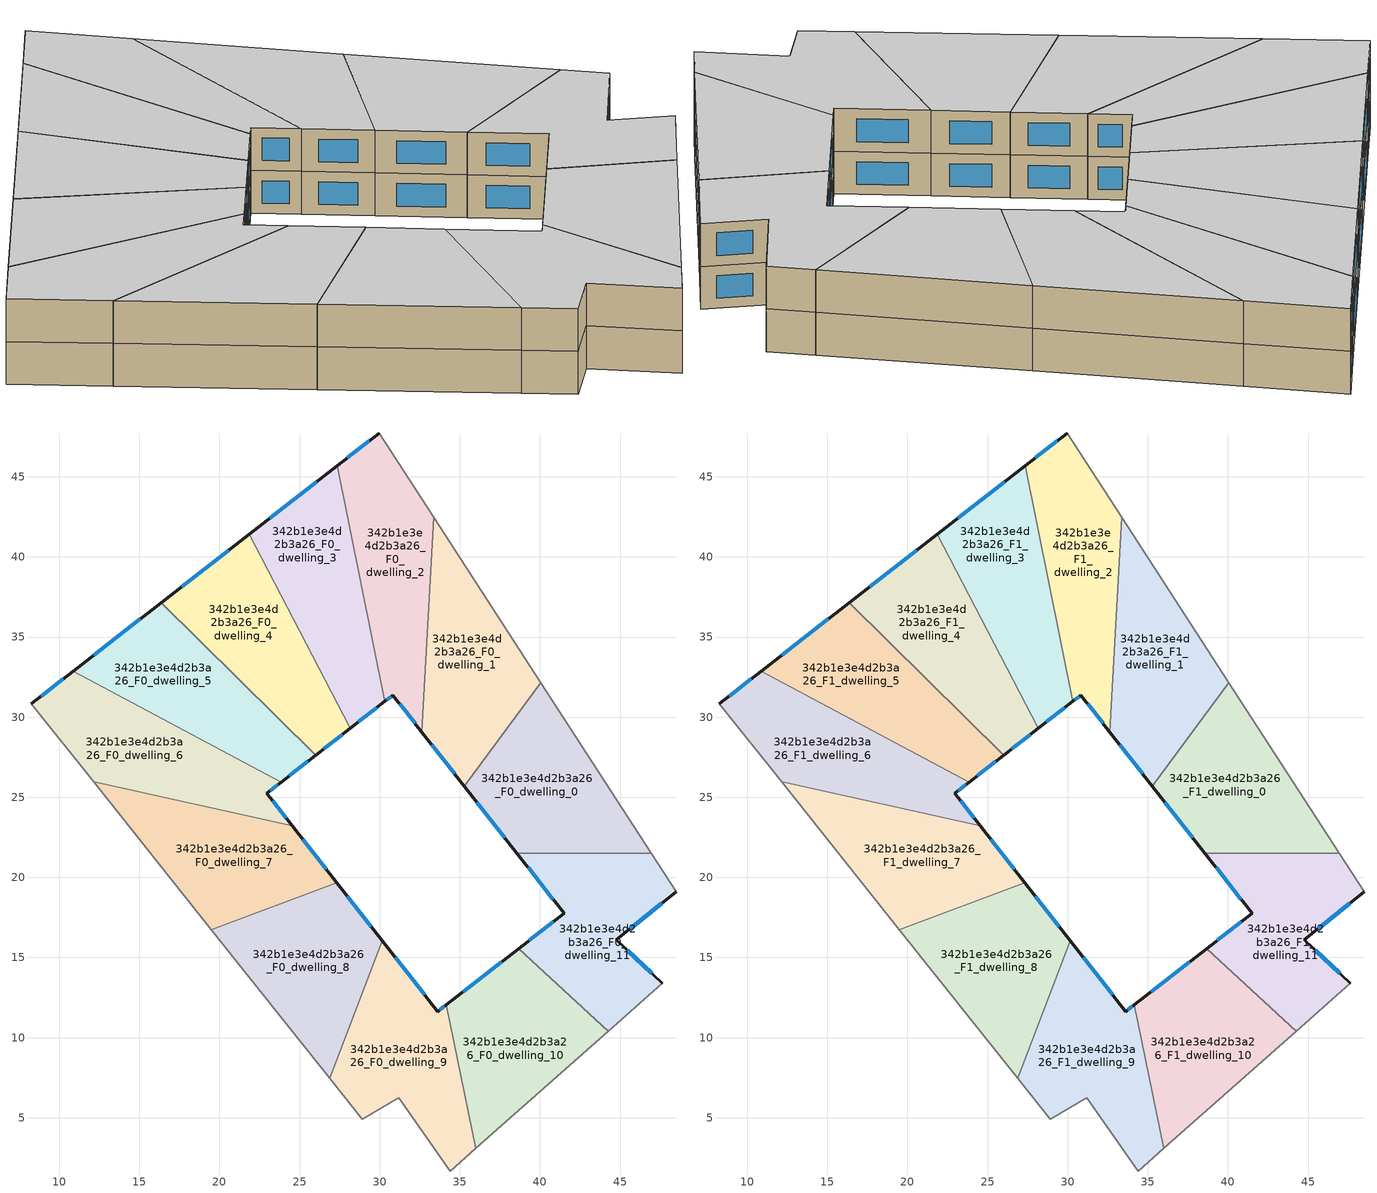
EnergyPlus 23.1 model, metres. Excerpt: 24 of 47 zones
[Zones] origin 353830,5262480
342b1e3e4d2b3a26_F0_dwelling_0
 floor ground (EU_floor_Construction): 40.04,32.16 46.94,21.5 38.57,21.5 35.29,25.68 z0
 wall outside (EU_wall_Construction): 35.29,25.68 38.57,21.5 z0:3
 wall adiabatic (EU_wall_Construction): 46.94,21.5 40.04,32.16 z0:3
 wall to 342b1e3e4d2b3a26_F0_dwelling_11 (EU_wall_Construction): 38.57,21.5 46.94,21.5 z0:3
 wall to 342b1e3e4d2b3a26_F0_dwelling_1 (EU_wall_Construction): 40.04,32.16 35.29,25.68 z0:3
 window (EU_Window_Construction): 36.06,24.7 37.8,22.48 z0.7:2.3
342b1e3e4d2b3a26_F0_dwelling_1
 floor ground (EU_floor_Construction): 33.37,42.47 40.04,32.16 35.29,25.68 32.64,29.07 z0
 wall outside (EU_wall_Construction): 32.64,29.07 35.29,25.68 z0:3
 wall to 342b1e3e4d2b3a26_F0_dwelling_2 (EU_wall_Construction): 33.37,42.47 32.64,29.07 z0:3
 wall adiabatic (EU_wall_Construction): 40.04,32.16 33.37,42.47 z0:3
 window (EU_Window_Construction): 33.26,28.27 34.67,26.48 z0.7:2.3
342b1e3e4d2b3a26_F0_dwelling_10
 floor ground (EU_floor_Construction): 44.26,10.4 36.01,3.08 34.17,12.04 38.68,15.55 z0
 wall outside (EU_wall_Construction): 38.68,15.55 34.17,12.04 z0:3
 wall to 342b1e3e4d2b3a26_F0_dwelling_11 (EU_wall_Construction): 44.26,10.4 38.68,15.55 z0:3
 wall adiabatic (EU_wall_Construction): 36.01,3.08 44.26,10.4 z0:3
 wall to 342b1e3e4d2b3a26_F0_dwelling_9 (EU_wall_Construction): 34.17,12.04 36.01,3.08 z0:3
 window (EU_Window_Construction): 37.62,14.73 35.23,12.87 z0.7:2.3
342b1e3e4d2b3a26_F0_dwelling_11
 floor ground (EU_floor_Construction): 46.94,21.5 48.5,19.09 44.76,16.09 47.65,13.4 44.26,10.4 38.68,15.55 41.51,17.76 38.57,21.5 z0
 wall outside (EU_wall_Construction): 38.57,21.5 41.51,17.76 38.68,15.55 / 47.65,13.4 44.76,16.09 48.5,19.09 z0:3
 wall adiabatic (EU_wall_Construction): 48.5,19.09 46.94,21.5 / 44.26,10.4 47.65,13.4 z0:3
 window (EU_Window_Construction): 40.84,17.24 39.34,16.07 / 39.26,20.62 40.82,18.64 / 45.64,16.8 47.62,18.39 / 46.97,14.03 45.44,15.46 z0.7:2.3
342b1e3e4d2b3a26_F0_dwelling_2
 floor ground (EU_floor_Construction): 29.97,47.73 33.37,42.47 32.64,29.07 30.83,31.38 30.32,30.98 27.35,45.7 z0
 wall outside (EU_wall_Construction): 30.32,30.98 30.83,31.38 32.64,29.07 / 29.97,47.73 27.35,45.7 z0:3
 wall to 342b1e3e4d2b3a26_F0_dwelling_3 (EU_wall_Construction): 27.35,45.7 30.32,30.98 z0:3
 wall adiabatic (EU_wall_Construction): 33.37,42.47 29.97,47.73 z0:3
 window (EU_Window_Construction): 31.26,30.83 32.22,29.61 / 30.44,31.07 30.71,31.28 / 29.35,47.26 27.97,46.18 z0.7:2.3
342b1e3e4d2b3a26_F0_dwelling_3
 floor ground (EU_floor_Construction): 27.35,45.7 30.32,30.98 28.17,29.3 21.86,41.42 z0
 wall outside (EU_wall_Construction): 28.17,29.3 30.32,30.98 / 27.35,45.7 21.86,41.42 z0:3
 wall to 342b1e3e4d2b3a26_F0_dwelling_4 (EU_wall_Construction): 21.86,41.42 28.17,29.3 z0:3
 window (EU_Window_Construction): 28.67,29.7 29.81,30.59 / 26.06,44.7 23.15,42.43 z0.7:2.3
342b1e3e4d2b3a26_F0_dwelling_4
 floor ground (EU_floor_Construction): 21.86,41.42 28.17,29.3 26.01,27.63 16.36,37.14 z0
 wall outside (EU_wall_Construction): 26.01,27.63 28.17,29.3 / 21.86,41.42 16.36,37.14 z0:3
 wall to 342b1e3e4d2b3a26_F0_dwelling_5 (EU_wall_Construction): 16.36,37.14 26.01,27.63 z0:3
 window (EU_Window_Construction): 26.52,28.02 27.66,28.91 / 20.57,40.42 17.65,38.15 z0.7:2.3
342b1e3e4d2b3a26_F0_dwelling_5
 floor ground (EU_floor_Construction): 26.01,27.63 23.86,25.95 10.87,32.86 16.36,37.14 z0
 wall outside (EU_wall_Construction): 23.86,25.95 26.01,27.63 / 16.36,37.14 10.87,32.86 z0:3
 wall to 342b1e3e4d2b3a26_F0_dwelling_6 (EU_wall_Construction): 10.87,32.86 23.86,25.95 z0:3
 window (EU_Window_Construction): 24.37,26.35 25.51,27.24 / 15.07,36.14 12.16,33.87 z0.7:2.3
342b1e3e4d2b3a26_F0_dwelling_6
 floor ground (EU_floor_Construction): 23.86,25.95 22.95,25.25 24.55,23.21 12.14,25.97 8.27,30.84 10.87,32.86 z0
 wall outside (EU_wall_Construction): 24.55,23.21 22.95,25.25 23.86,25.95 / 10.87,32.86 8.27,30.84 z0:3
 wall to 342b1e3e4d2b3a26_F0_dwelling_7 (EU_wall_Construction): 12.14,25.97 24.55,23.21 z0:3
 wall adiabatic (EU_wall_Construction): 8.27,30.84 12.14,25.97 z0:3
 window (EU_Window_Construction): 23.17,25.41 23.65,25.79 / 24.17,23.69 23.33,24.77 / 10.26,32.39 8.88,31.31 z0.7:2.3
342b1e3e4d2b3a26_F0_dwelling_7
 floor ground (EU_floor_Construction): 24.55,23.21 27.33,19.67 19.5,16.73 12.14,25.97 z0
 wall outside (EU_wall_Construction): 27.33,19.67 24.55,23.21 z0:3
 wall to 342b1e3e4d2b3a26_F0_dwelling_8 (EU_wall_Construction): 19.5,16.73 27.33,19.67 z0:3
 wall adiabatic (EU_wall_Construction): 12.14,25.97 19.5,16.73 z0:3
 window (EU_Window_Construction): 26.68,20.5 25.2,22.38 z0.7:2.3
342b1e3e4d2b3a26_F0_dwelling_8
 floor ground (EU_floor_Construction): 27.33,19.67 30.15,16.06 26.88,7.47 19.5,16.73 z0
 wall outside (EU_wall_Construction): 30.15,16.06 27.33,19.67 z0:3
 wall to 342b1e3e4d2b3a26_F0_dwelling_9 (EU_wall_Construction): 26.88,7.47 30.15,16.06 z0:3
 wall adiabatic (EU_wall_Construction): 19.5,16.73 26.88,7.47 z0:3
 window (EU_Window_Construction): 29.49,16.91 27.99,18.82 z0.7:2.3
342b1e3e4d2b3a26_F0_dwelling_9
 floor ground (EU_floor_Construction): 34.17,12.04 36.01,3.08 34.42,1.67 31.21,6.24 28.92,4.89 26.88,7.47 30.15,16.06 33.63,11.62 z0
 wall outside (EU_wall_Construction): 34.17,12.04 33.63,11.62 30.15,16.06 z0:3
 wall adiabatic (EU_wall_Construction): 26.88,7.47 28.92,4.89 31.21,6.24 34.42,1.67 36.01,3.08 z0:3
 window (EU_Window_Construction): 32.81,12.67 30.97,15.02 / 34.04,11.95 33.76,11.72 z0.7:2.3
342b1e3e4d2b3a26_F1_dwelling_0
 floor to 342b1e3e4d2b3a26_F0_dwelling_0 (EU_floor_Construction): 40.04,32.16 46.94,21.5 38.57,21.5 35.29,25.68 z3
 wall outside (EU_wall_Construction): 35.29,25.68 38.57,21.5 z3:6
 wall adiabatic (EU_wall_Construction): 46.94,21.5 40.04,32.16 z3:6
 wall to 342b1e3e4d2b3a26_F1_dwelling_11 (EU_wall_Construction): 38.57,21.5 46.94,21.5 z3:6
 wall to 342b1e3e4d2b3a26_F1_dwelling_1 (EU_wall_Construction): 40.04,32.16 35.29,25.68 z3:6
 window (EU_Window_Construction): 36.06,24.7 37.8,22.48 z3.7:5.3
 ceiling to 342b1e3e4d2b3a26_F2_dwelling_0 (EU_floor_Construction): 46.94,21.5 40.04,32.16 35.29,25.68 38.57,21.5 z6
342b1e3e4d2b3a26_F1_dwelling_1
 floor to 342b1e3e4d2b3a26_F0_dwelling_1 (EU_floor_Construction): 33.37,42.47 40.04,32.16 35.29,25.68 32.64,29.07 z3
 wall outside (EU_wall_Construction): 32.64,29.07 35.29,25.68 z3:6
 wall to 342b1e3e4d2b3a26_F1_dwelling_2 (EU_wall_Construction): 33.37,42.47 32.64,29.07 z3:6
 wall adiabatic (EU_wall_Construction): 40.04,32.16 33.37,42.47 z3:6
 window (EU_Window_Construction): 33.26,28.27 34.67,26.48 z3.7:5.3
 ceiling to 342b1e3e4d2b3a26_F2_dwelling_1 (EU_floor_Construction): 35.29,25.68 40.04,32.16 33.37,42.47 32.64,29.07 z6
342b1e3e4d2b3a26_F1_dwelling_10
 floor to 342b1e3e4d2b3a26_F0_dwelling_10 (EU_floor_Construction): 44.26,10.4 36.01,3.08 34.17,12.04 38.68,15.55 z3
 wall outside (EU_wall_Construction): 38.68,15.55 34.17,12.04 z3:6
 wall to 342b1e3e4d2b3a26_F1_dwelling_11 (EU_wall_Construction): 44.26,10.4 38.68,15.55 z3:6
 wall adiabatic (EU_wall_Construction): 36.01,3.08 44.26,10.4 z3:6
 wall to 342b1e3e4d2b3a26_F1_dwelling_9 (EU_wall_Construction): 34.17,12.04 36.01,3.08 z3:6
 window (EU_Window_Construction): 37.62,14.73 35.23,12.87 z3.7:5.3
 ceiling to 342b1e3e4d2b3a26_F2_dwelling_10 (EU_floor_Construction): 44.26,10.4 38.68,15.55 34.17,12.04 36.01,3.08 z6
342b1e3e4d2b3a26_F1_dwelling_11
 floor to 342b1e3e4d2b3a26_F0_dwelling_11 (EU_floor_Construction): 46.94,21.5 48.5,19.09 44.76,16.09 47.65,13.4 44.26,10.4 38.68,15.55 41.51,17.76 38.57,21.5 z3
 wall outside (EU_wall_Construction): 38.57,21.5 41.51,17.76 38.68,15.55 / 47.65,13.4 44.76,16.09 48.5,19.09 z3:6
 wall adiabatic (EU_wall_Construction): 48.5,19.09 46.94,21.5 / 44.26,10.4 47.65,13.4 z3:6
 window (EU_Window_Construction): 40.84,17.24 39.34,16.07 / 39.26,20.62 40.82,18.64 / 45.64,16.8 47.62,18.39 / 46.97,14.03 45.44,15.46 z3.7:5.3
 ceiling to 342b1e3e4d2b3a26_F2_dwelling_11 (EU_floor_Construction): 47.65,13.4 44.76,16.09 48.5,19.09 46.94,21.5 38.57,21.5 41.51,17.76 38.68,15.55 44.26,10.4 z6
342b1e3e4d2b3a26_F1_dwelling_2
 floor to 342b1e3e4d2b3a26_F0_dwelling_2 (EU_floor_Construction): 29.97,47.73 33.37,42.47 32.64,29.07 30.83,31.38 30.32,30.98 27.35,45.7 z3
 wall outside (EU_wall_Construction): 30.32,30.98 30.83,31.38 32.64,29.07 / 29.97,47.73 27.35,45.7 z3:6
 wall to 342b1e3e4d2b3a26_F1_dwelling_3 (EU_wall_Construction): 27.35,45.7 30.32,30.98 z3:6
 wall adiabatic (EU_wall_Construction): 33.37,42.47 29.97,47.73 z3:6
 window (EU_Window_Construction): 31.26,30.83 32.22,29.61 / 30.44,31.07 30.71,31.28 / 29.35,47.26 27.97,46.18 z3.7:5.3
 ceiling to 342b1e3e4d2b3a26_F2_dwelling_2 (EU_floor_Construction): 32.64,29.07 33.37,42.47 29.97,47.73 27.35,45.7 30.32,30.98 30.83,31.38 z6
342b1e3e4d2b3a26_F1_dwelling_3
 floor to 342b1e3e4d2b3a26_F0_dwelling_3 (EU_floor_Construction): 27.35,45.7 30.32,30.98 28.17,29.3 21.86,41.42 z3
 wall outside (EU_wall_Construction): 28.17,29.3 30.32,30.98 / 27.35,45.7 21.86,41.42 z3:6
 wall to 342b1e3e4d2b3a26_F1_dwelling_4 (EU_wall_Construction): 21.86,41.42 28.17,29.3 z3:6
 window (EU_Window_Construction): 28.67,29.7 29.81,30.59 / 26.06,44.7 23.15,42.43 z3.7:5.3
 ceiling to 342b1e3e4d2b3a26_F2_dwelling_3 (EU_floor_Construction): 30.32,30.98 27.35,45.7 21.86,41.42 28.17,29.3 z6
342b1e3e4d2b3a26_F1_dwelling_4
 floor to 342b1e3e4d2b3a26_F0_dwelling_4 (EU_floor_Construction): 21.86,41.42 28.17,29.3 26.01,27.63 16.36,37.14 z3
 wall outside (EU_wall_Construction): 26.01,27.63 28.17,29.3 / 21.86,41.42 16.36,37.14 z3:6
 wall to 342b1e3e4d2b3a26_F1_dwelling_5 (EU_wall_Construction): 16.36,37.14 26.01,27.63 z3:6
 window (EU_Window_Construction): 26.52,28.02 27.66,28.91 / 20.57,40.42 17.65,38.15 z3.7:5.3
 ceiling to 342b1e3e4d2b3a26_F2_dwelling_4 (EU_floor_Construction): 28.17,29.3 21.86,41.42 16.36,37.14 26.01,27.63 z6
342b1e3e4d2b3a26_F1_dwelling_5
 floor to 342b1e3e4d2b3a26_F0_dwelling_5 (EU_floor_Construction): 26.01,27.63 23.86,25.95 10.87,32.86 16.36,37.14 z3
 wall outside (EU_wall_Construction): 23.86,25.95 26.01,27.63 / 16.36,37.14 10.87,32.86 z3:6
 wall to 342b1e3e4d2b3a26_F1_dwelling_6 (EU_wall_Construction): 10.87,32.86 23.86,25.95 z3:6
 window (EU_Window_Construction): 24.37,26.35 25.51,27.24 / 15.07,36.14 12.16,33.87 z3.7:5.3
 ceiling to 342b1e3e4d2b3a26_F2_dwelling_5 (EU_floor_Construction): 26.01,27.63 16.36,37.14 10.87,32.86 23.86,25.95 z6
342b1e3e4d2b3a26_F1_dwelling_6
 floor to 342b1e3e4d2b3a26_F0_dwelling_6 (EU_floor_Construction): 23.86,25.95 22.95,25.25 24.55,23.21 12.14,25.97 8.27,30.84 10.87,32.86 z3
 wall outside (EU_wall_Construction): 24.55,23.21 22.95,25.25 23.86,25.95 / 10.87,32.86 8.27,30.84 z3:6
 wall to 342b1e3e4d2b3a26_F1_dwelling_7 (EU_wall_Construction): 12.14,25.97 24.55,23.21 z3:6
 wall adiabatic (EU_wall_Construction): 8.27,30.84 12.14,25.97 z3:6
 window (EU_Window_Construction): 23.17,25.41 23.65,25.79 / 24.17,23.69 23.33,24.77 / 10.26,32.39 8.88,31.31 z3.7:5.3
 ceiling to 342b1e3e4d2b3a26_F2_dwelling_6 (EU_floor_Construction): 24.55,23.21 22.95,25.25 23.86,25.95 10.87,32.86 8.27,30.84 12.14,25.97 z6
342b1e3e4d2b3a26_F1_dwelling_7
 floor to 342b1e3e4d2b3a26_F0_dwelling_7 (EU_floor_Construction): 24.55,23.21 27.33,19.67 19.5,16.73 12.14,25.97 z3
 wall outside (EU_wall_Construction): 27.33,19.67 24.55,23.21 z3:6
 wall to 342b1e3e4d2b3a26_F1_dwelling_8 (EU_wall_Construction): 19.5,16.73 27.33,19.67 z3:6
 wall adiabatic (EU_wall_Construction): 12.14,25.97 19.5,16.73 z3:6
 window (EU_Window_Construction): 26.68,20.5 25.2,22.38 z3.7:5.3
 ceiling to 342b1e3e4d2b3a26_F2_dwelling_7 (EU_floor_Construction): 27.33,19.67 24.55,23.21 12.14,25.97 19.5,16.73 z6
342b1e3e4d2b3a26_F1_dwelling_8
 floor to 342b1e3e4d2b3a26_F0_dwelling_8 (EU_floor_Construction): 27.33,19.67 30.15,16.06 26.88,7.47 19.5,16.73 z3
 wall outside (EU_wall_Construction): 30.15,16.06 27.33,19.67 z3:6
 wall to 342b1e3e4d2b3a26_F1_dwelling_9 (EU_wall_Construction): 26.88,7.47 30.15,16.06 z3:6
 wall adiabatic (EU_wall_Construction): 19.5,16.73 26.88,7.47 z3:6
 window (EU_Window_Construction): 29.49,16.91 27.99,18.82 z3.7:5.3
 ceiling to 342b1e3e4d2b3a26_F2_dwelling_8 (EU_floor_Construction): 26.88,7.47 30.15,16.06 27.33,19.67 19.5,16.73 z6
342b1e3e4d2b3a26_F1_dwelling_9
 floor to 342b1e3e4d2b3a26_F0_dwelling_9 (EU_floor_Construction): 34.17,12.04 36.01,3.08 34.42,1.67 31.21,6.24 28.92,4.89 26.88,7.47 30.15,16.06 33.63,11.62 z3
 wall outside (EU_wall_Construction): 34.17,12.04 33.63,11.62 30.15,16.06 z3:6
 wall adiabatic (EU_wall_Construction): 26.88,7.47 28.92,4.89 31.21,6.24 34.42,1.67 36.01,3.08 z3:6
 window (EU_Window_Construction): 32.81,12.67 30.97,15.02 / 34.04,11.95 33.76,11.72 z3.7:5.3
 ceiling to 342b1e3e4d2b3a26_F2_dwelling_9 (EU_floor_Construction): 36.01,3.08 34.17,12.04 33.63,11.62 30.15,16.06 26.88,7.47 28.92,4.89 31.21,6.24 34.42,1.67 z6
[Building]
EU S2 Campaign: North Axis=0; Terrain=City; Solar Distribution=FullExterior
[Site:Location]
Budapest.Ferenc.Liszt.Intl.AP: Latitude=47.437; Longitude=19.256; Time Zone=1; Elevation=185
[SizingPeriod:WeatherFileDays]
AnnualSizingPeriod: Begin Month=1; Begin Day of Month=1; End Month=12; End Day of Month=31; Day of Week for Start Day=Monday; Use Weather File Daylight Saving Period=No; Use Weather File Rain and Snow Indicators=No
[MATERIAL]
EU_InternalMass_Material: Roughness=MediumRough; Thickness=0.1; Conductivity=1; Density=1800; Specific Heat=900; Thermal Absorptance=0.9; Solar Absorptance=0.7; Visible Absorptance=0.7
[MATERIAL:NOMASS] Roughness=MediumRough; Thermal Absorptance=0.9; Solar Absorptance=0.7; Visible Absorptance=0.7
Name | Thermal Resistance
EU_wall_NoMass | 0.832559
EU_floor_NoMass | 0.872794
[WINDOWMATERIAL:SIMPLEGLAZINGSYSTEM]
EU_Window_SimpleGlazing: UFactor=2.79869; Solar Heat Gain Coefficient=0.75; Visible Transmittance=0.75
[CONSTRUCTION]
EU_wall_Construction: EU_wall_NoMass
EU_floor_Construction: EU_floor_NoMass
EU_Window_Construction: EU_Window_SimpleGlazing
EU_InternalMass_Construction: EU_InternalMass_Material
[ZONE] Type=1; Multiplier=1; Ceiling Height=autocalculate; Floor Area=autocalculate; Part of Total Floor Area=Yes
Name | Volume
342b1e3e4d2b3a26_F0_dwelling_0; 342b1e3e4d2b3a26_F1_dwelling_0 | 195.367
342b1e3e4d2b3a26_F0_dwelling_1; 342b1e3e4d2b3a26_F1_dwelling_1; 342b1e3e4d2b3a26_F0_dwelling_11; 342b1e3e4d2b3a26_F1_dwelling_11; 342b1e3e4d2b3a26_F0_dwelling_4; 342b1e3e4d2b3a26_F1_dwelling_4 | 195.371
342b1e3e4d2b3a26_F0_dwelling_10; 342b1e3e4d2b3a26_F1_dwelling_10 | 195.378
342b1e3e4d2b3a26_F0_dwelling_2; 342b1e3e4d2b3a26_F1_dwelling_2; 342b1e3e4d2b3a26_F0_dwelling_8; 342b1e3e4d2b3a26_F1_dwelling_8 | 195.361
342b1e3e4d2b3a26_F0_dwelling_3; 342b1e3e4d2b3a26_F1_dwelling_3 | 195.366
342b1e3e4d2b3a26_F0_dwelling_5; 342b1e3e4d2b3a26_F1_dwelling_5 | 195.37
342b1e3e4d2b3a26_F0_dwelling_6; 342b1e3e4d2b3a26_F1_dwelling_6 | 195.386
342b1e3e4d2b3a26_F0_dwelling_7; 342b1e3e4d2b3a26_F1_dwelling_7 | 195.387
342b1e3e4d2b3a26_F0_dwelling_9; 342b1e3e4d2b3a26_F1_dwelling_9 | 195.373
[INTERNALMASS] Construction=EU_InternalMass_Construction
Name | Zone or ZoneList | Surface Area
342b1e3e4d2b3a26_F0_dwelling_0_EU_InternalMass | 342b1e3e4d2b3a26_F0_dwelling_0 | 65.1223
342b1e3e4d2b3a26_F0_dwelling_1_EU_InternalMass | 342b1e3e4d2b3a26_F0_dwelling_1 | 65.1238
342b1e3e4d2b3a26_F0_dwelling_2_EU_InternalMass | 342b1e3e4d2b3a26_F0_dwelling_2 | 65.1207
342b1e3e4d2b3a26_F0_dwelling_3_EU_InternalMass | 342b1e3e4d2b3a26_F0_dwelling_3 | 65.122
342b1e3e4d2b3a26_F0_dwelling_4_EU_InternalMass | 342b1e3e4d2b3a26_F0_dwelling_4 | 65.1238
342b1e3e4d2b3a26_F0_dwelling_5_EU_InternalMass | 342b1e3e4d2b3a26_F0_dwelling_5 | 65.1234
342b1e3e4d2b3a26_F0_dwelling_6_EU_InternalMass | 342b1e3e4d2b3a26_F0_dwelling_6 | 65.1287
342b1e3e4d2b3a26_F0_dwelling_7_EU_InternalMass | 342b1e3e4d2b3a26_F0_dwelling_7 | 65.1291
342b1e3e4d2b3a26_F0_dwelling_8_EU_InternalMass | 342b1e3e4d2b3a26_F0_dwelling_8 | 65.1203
342b1e3e4d2b3a26_F0_dwelling_9_EU_InternalMass | 342b1e3e4d2b3a26_F0_dwelling_9 | 65.1241
342b1e3e4d2b3a26_F0_dwelling_10_EU_InternalMass | 342b1e3e4d2b3a26_F0_dwelling_10 | 65.1258
342b1e3e4d2b3a26_F0_dwelling_11_EU_InternalMass | 342b1e3e4d2b3a26_F0_dwelling_11 | 65.1238
342b1e3e4d2b3a26_F1_dwelling_0_EU_InternalMass | 342b1e3e4d2b3a26_F1_dwelling_0 | 65.1223
342b1e3e4d2b3a26_F1_dwelling_1_EU_InternalMass | 342b1e3e4d2b3a26_F1_dwelling_1 | 65.1238
342b1e3e4d2b3a26_F1_dwelling_2_EU_InternalMass | 342b1e3e4d2b3a26_F1_dwelling_2 | 65.1207
342b1e3e4d2b3a26_F1_dwelling_3_EU_InternalMass | 342b1e3e4d2b3a26_F1_dwelling_3 | 65.122
342b1e3e4d2b3a26_F1_dwelling_4_EU_InternalMass | 342b1e3e4d2b3a26_F1_dwelling_4 | 65.1238
342b1e3e4d2b3a26_F1_dwelling_5_EU_InternalMass | 342b1e3e4d2b3a26_F1_dwelling_5 | 65.1234
342b1e3e4d2b3a26_F1_dwelling_6_EU_InternalMass | 342b1e3e4d2b3a26_F1_dwelling_6 | 65.1287
342b1e3e4d2b3a26_F1_dwelling_7_EU_InternalMass | 342b1e3e4d2b3a26_F1_dwelling_7 | 65.1291
342b1e3e4d2b3a26_F1_dwelling_8_EU_InternalMass | 342b1e3e4d2b3a26_F1_dwelling_8 | 65.1203
342b1e3e4d2b3a26_F1_dwelling_9_EU_InternalMass | 342b1e3e4d2b3a26_F1_dwelling_9 | 65.1241
342b1e3e4d2b3a26_F1_dwelling_10_EU_InternalMass | 342b1e3e4d2b3a26_F1_dwelling_10 | 65.1258
342b1e3e4d2b3a26_F1_dwelling_11_EU_InternalMass | 342b1e3e4d2b3a26_F1_dwelling_11 | 65.1238
[OTHEREQUIPMENT] Fuel Type=Electricity; Design Level Calculation Method=Watts/Area; Power per Zone Floor Area=1; Fraction Latent=0; Fraction Radiant=0; Fraction Lost=0; Carbon Dioxide Generation Rate=0; EndUse Subcategory=EU_Step8_InternalGains
Name | Zone or ZoneList or Space or SpaceList | Schedule
EU_Step8_InternalGain_342b1e3e4d2b3a26_F0_dwelling_0_f000 | 342b1e3e4d2b3a26_F0_dwelling_0 | EU_Step8_GainSchedule_342b1e3e4d2b3a26_F0_dwelling_0_f000
EU_Step8_InternalGain_342b1e3e4d2b3a26_F0_dwelling_1_f000 | 342b1e3e4d2b3a26_F0_dwelling_1 | EU_Step8_GainSchedule_342b1e3e4d2b3a26_F0_dwelling_1_f000
EU_Step8_InternalGain_342b1e3e4d2b3a26_F0_dwelling_2_f000 | 342b1e3e4d2b3a26_F0_dwelling_2 | EU_Step8_GainSchedule_342b1e3e4d2b3a26_F0_dwelling_2_f000
EU_Step8_InternalGain_342b1e3e4d2b3a26_F0_dwelling_3_f000 | 342b1e3e4d2b3a26_F0_dwelling_3 | EU_Step8_GainSchedule_342b1e3e4d2b3a26_F0_dwelling_3_f000
EU_Step8_InternalGain_342b1e3e4d2b3a26_F0_dwelling_4_f000 | 342b1e3e4d2b3a26_F0_dwelling_4 | EU_Step8_GainSchedule_342b1e3e4d2b3a26_F0_dwelling_4_f000
EU_Step8_InternalGain_342b1e3e4d2b3a26_F0_dwelling_5_f000 | 342b1e3e4d2b3a26_F0_dwelling_5 | EU_Step8_GainSchedule_342b1e3e4d2b3a26_F0_dwelling_5_f000
EU_Step8_InternalGain_342b1e3e4d2b3a26_F0_dwelling_6_f000 | 342b1e3e4d2b3a26_F0_dwelling_6 | EU_Step8_GainSchedule_342b1e3e4d2b3a26_F0_dwelling_6_f000
EU_Step8_InternalGain_342b1e3e4d2b3a26_F0_dwelling_7_f000 | 342b1e3e4d2b3a26_F0_dwelling_7 | EU_Step8_GainSchedule_342b1e3e4d2b3a26_F0_dwelling_7_f000
EU_Step8_InternalGain_342b1e3e4d2b3a26_F0_dwelling_8_f000 | 342b1e3e4d2b3a26_F0_dwelling_8 | EU_Step8_GainSchedule_342b1e3e4d2b3a26_F0_dwelling_8_f000
EU_Step8_InternalGain_342b1e3e4d2b3a26_F0_dwelling_9_f000 | 342b1e3e4d2b3a26_F0_dwelling_9 | EU_Step8_GainSchedule_342b1e3e4d2b3a26_F0_dwelling_9_f000
EU_Step8_InternalGain_342b1e3e4d2b3a26_F0_dwelling_10_f000 | 342b1e3e4d2b3a26_F0_dwelling_10 | EU_Step8_GainSchedule_342b1e3e4d2b3a26_F0_dwelling_10_f000
EU_Step8_InternalGain_342b1e3e4d2b3a26_F0_dwelling_11_f000 | 342b1e3e4d2b3a26_F0_dwelling_11 | EU_Step8_GainSchedule_342b1e3e4d2b3a26_F0_dwelling_11_f000
EU_Step8_InternalGain_342b1e3e4d2b3a26_F1_dwelling_0_f000 | 342b1e3e4d2b3a26_F1_dwelling_0 | EU_Step8_GainSchedule_342b1e3e4d2b3a26_F1_dwelling_0_f000
EU_Step8_InternalGain_342b1e3e4d2b3a26_F1_dwelling_1_f000 | 342b1e3e4d2b3a26_F1_dwelling_1 | EU_Step8_GainSchedule_342b1e3e4d2b3a26_F1_dwelling_1_f000
EU_Step8_InternalGain_342b1e3e4d2b3a26_F1_dwelling_2_f000 | 342b1e3e4d2b3a26_F1_dwelling_2 | EU_Step8_GainSchedule_342b1e3e4d2b3a26_F1_dwelling_2_f000
EU_Step8_InternalGain_342b1e3e4d2b3a26_F1_dwelling_3_f000 | 342b1e3e4d2b3a26_F1_dwelling_3 | EU_Step8_GainSchedule_342b1e3e4d2b3a26_F1_dwelling_3_f000
EU_Step8_InternalGain_342b1e3e4d2b3a26_F1_dwelling_4_f000 | 342b1e3e4d2b3a26_F1_dwelling_4 | EU_Step8_GainSchedule_342b1e3e4d2b3a26_F1_dwelling_4_f000
EU_Step8_InternalGain_342b1e3e4d2b3a26_F1_dwelling_5_f000 | 342b1e3e4d2b3a26_F1_dwelling_5 | EU_Step8_GainSchedule_342b1e3e4d2b3a26_F1_dwelling_5_f000
EU_Step8_InternalGain_342b1e3e4d2b3a26_F1_dwelling_6_f000 | 342b1e3e4d2b3a26_F1_dwelling_6 | EU_Step8_GainSchedule_342b1e3e4d2b3a26_F1_dwelling_6_f000
EU_Step8_InternalGain_342b1e3e4d2b3a26_F1_dwelling_7_f000 | 342b1e3e4d2b3a26_F1_dwelling_7 | EU_Step8_GainSchedule_342b1e3e4d2b3a26_F1_dwelling_7_f000
EU_Step8_InternalGain_342b1e3e4d2b3a26_F1_dwelling_8_f000 | 342b1e3e4d2b3a26_F1_dwelling_8 | EU_Step8_GainSchedule_342b1e3e4d2b3a26_F1_dwelling_8_f000
EU_Step8_InternalGain_342b1e3e4d2b3a26_F1_dwelling_9_f000 | 342b1e3e4d2b3a26_F1_dwelling_9 | EU_Step8_GainSchedule_342b1e3e4d2b3a26_F1_dwelling_9_f000
EU_Step8_InternalGain_342b1e3e4d2b3a26_F1_dwelling_10_f000 | 342b1e3e4d2b3a26_F1_dwelling_10 | EU_Step8_GainSchedule_342b1e3e4d2b3a26_F1_dwelling_10_f000
EU_Step8_InternalGain_342b1e3e4d2b3a26_F1_dwelling_11_f000 | 342b1e3e4d2b3a26_F1_dwelling_11 | EU_Step8_GainSchedule_342b1e3e4d2b3a26_F1_dwelling_11_f000
[ZONEVENTILATION:DESIGNFLOWRATE] Schedule=EU_AlwaysOn; Design Flow Rate Calculation Method=AirChanges/Hour; Air Changes per Hour=0.475469; Ventilation Type=Natural; Fan Pressure Rise=0; Fan Total Efficiency=1; Constant Term Coefficient=1; Temperature Term Coefficient=0; Velocity Term Coefficient=0; Velocity Squared Term Coefficient=0; Minimum Indoor Temperature=-100; Maximum Indoor Temperature=100; Delta Temperature=-100; Minimum Outdoor Temperature=-100; Maximum Outdoor Temperature=100; Maximum Wind Speed=40
Name | Zone or ZoneList or Space or SpaceList
EU_ConstantAir_342b1e3e4d2b3a26_F0_dwelling_0 | 342b1e3e4d2b3a26_F0_dwelling_0
EU_ConstantAir_342b1e3e4d2b3a26_F0_dwelling_1 | 342b1e3e4d2b3a26_F0_dwelling_1
EU_ConstantAir_342b1e3e4d2b3a26_F0_dwelling_2 | 342b1e3e4d2b3a26_F0_dwelling_2
EU_ConstantAir_342b1e3e4d2b3a26_F0_dwelling_3 | 342b1e3e4d2b3a26_F0_dwelling_3
EU_ConstantAir_342b1e3e4d2b3a26_F0_dwelling_4 | 342b1e3e4d2b3a26_F0_dwelling_4
EU_ConstantAir_342b1e3e4d2b3a26_F0_dwelling_5 | 342b1e3e4d2b3a26_F0_dwelling_5
EU_ConstantAir_342b1e3e4d2b3a26_F0_dwelling_6 | 342b1e3e4d2b3a26_F0_dwelling_6
EU_ConstantAir_342b1e3e4d2b3a26_F0_dwelling_7 | 342b1e3e4d2b3a26_F0_dwelling_7
EU_ConstantAir_342b1e3e4d2b3a26_F0_dwelling_8 | 342b1e3e4d2b3a26_F0_dwelling_8
EU_ConstantAir_342b1e3e4d2b3a26_F0_dwelling_9 | 342b1e3e4d2b3a26_F0_dwelling_9
EU_ConstantAir_342b1e3e4d2b3a26_F0_dwelling_10 | 342b1e3e4d2b3a26_F0_dwelling_10
EU_ConstantAir_342b1e3e4d2b3a26_F0_dwelling_11 | 342b1e3e4d2b3a26_F0_dwelling_11
EU_ConstantAir_342b1e3e4d2b3a26_F1_dwelling_0 | 342b1e3e4d2b3a26_F1_dwelling_0
EU_ConstantAir_342b1e3e4d2b3a26_F1_dwelling_1 | 342b1e3e4d2b3a26_F1_dwelling_1
EU_ConstantAir_342b1e3e4d2b3a26_F1_dwelling_2 | 342b1e3e4d2b3a26_F1_dwelling_2
EU_ConstantAir_342b1e3e4d2b3a26_F1_dwelling_3 | 342b1e3e4d2b3a26_F1_dwelling_3
EU_ConstantAir_342b1e3e4d2b3a26_F1_dwelling_4 | 342b1e3e4d2b3a26_F1_dwelling_4
EU_ConstantAir_342b1e3e4d2b3a26_F1_dwelling_5 | 342b1e3e4d2b3a26_F1_dwelling_5
EU_ConstantAir_342b1e3e4d2b3a26_F1_dwelling_6 | 342b1e3e4d2b3a26_F1_dwelling_6
EU_ConstantAir_342b1e3e4d2b3a26_F1_dwelling_7 | 342b1e3e4d2b3a26_F1_dwelling_7
EU_ConstantAir_342b1e3e4d2b3a26_F1_dwelling_8 | 342b1e3e4d2b3a26_F1_dwelling_8
EU_ConstantAir_342b1e3e4d2b3a26_F1_dwelling_9 | 342b1e3e4d2b3a26_F1_dwelling_9
EU_ConstantAir_342b1e3e4d2b3a26_F1_dwelling_10 | 342b1e3e4d2b3a26_F1_dwelling_10
EU_ConstantAir_342b1e3e4d2b3a26_F1_dwelling_11 | 342b1e3e4d2b3a26_F1_dwelling_11
[HVACTEMPLATE:THERMOSTAT] Constant Heating Setpoint=20; Constant Cooling Setpoint=50
EU_HeatOnly_342b1e3e4d2b3a26_F0_dwelling_0; EU_HeatOnly_342b1e3e4d2b3a26_F0_dwelling_1; EU_HeatOnly_342b1e3e4d2b3a26_F0_dwelling_2; EU_HeatOnly_342b1e3e4d2b3a26_F0_dwelling_3; EU_HeatOnly_342b1e3e4d2b3a26_F0_dwelling_4; EU_HeatOnly_342b1e3e4d2b3a26_F0_dwelling_5; EU_HeatOnly_342b1e3e4d2b3a26_F0_dwelling_6; EU_HeatOnly_342b1e3e4d2b3a26_F0_dwelling_7; EU_HeatOnly_342b1e3e4d2b3a26_F0_dwelling_8; EU_HeatOnly_342b1e3e4d2b3a26_F0_dwelling_9; EU_HeatOnly_342b1e3e4d2b3a26_F0_dwelling_10; EU_HeatOnly_342b1e3e4d2b3a26_F0_dwelling_11; EU_HeatOnly_342b1e3e4d2b3a26_F1_dwelling_0; EU_HeatOnly_342b1e3e4d2b3a26_F1_dwelling_1; EU_HeatOnly_342b1e3e4d2b3a26_F1_dwelling_2; EU_HeatOnly_342b1e3e4d2b3a26_F1_dwelling_3; EU_HeatOnly_342b1e3e4d2b3a26_F1_dwelling_4; EU_HeatOnly_342b1e3e4d2b3a26_F1_dwelling_5; EU_HeatOnly_342b1e3e4d2b3a26_F1_dwelling_6; EU_HeatOnly_342b1e3e4d2b3a26_F1_dwelling_7; EU_HeatOnly_342b1e3e4d2b3a26_F1_dwelling_8; EU_HeatOnly_342b1e3e4d2b3a26_F1_dwelling_9; EU_HeatOnly_342b1e3e4d2b3a26_F1_dwelling_10; EU_HeatOnly_342b1e3e4d2b3a26_F1_dwelling_11; EU_HeatOnly_342b1e3e4d2b3a26_F2_dwelling_0; EU_HeatOnly_342b1e3e4d2b3a26_F2_dwelling_1; EU_HeatOnly_342b1e3e4d2b3a26_F2_dwelling_2; EU_HeatOnly_342b1e3e4d2b3a26_F2_dwelling_3; EU_HeatOnly_342b1e3e4d2b3a26_F2_dwelling_4; EU_HeatOnly_342b1e3e4d2b3a26_F2_dwelling_5; EU_HeatOnly_342b1e3e4d2b3a26_F2_dwelling_6; EU_HeatOnly_342b1e3e4d2b3a26_F2_dwelling_7; EU_HeatOnly_342b1e3e4d2b3a26_F2_dwelling_8; EU_HeatOnly_342b1e3e4d2b3a26_F2_dwelling_9; EU_HeatOnly_342b1e3e4d2b3a26_F2_dwelling_10; EU_HeatOnly_342b1e3e4d2b3a26_F2_dwelling_11; EU_HeatOnly_342b1e3e4d2b3a26_F3_dwelling_0; EU_HeatOnly_342b1e3e4d2b3a26_F3_dwelling_1; EU_HeatOnly_342b1e3e4d2b3a26_F3_dwelling_2; EU_HeatOnly_342b1e3e4d2b3a26_F3_dwelling_3; EU_HeatOnly_342b1e3e4d2b3a26_F3_dwelling_4; EU_HeatOnly_342b1e3e4d2b3a26_F3_dwelling_5; EU_HeatOnly_342b1e3e4d2b3a26_F3_dwelling_6; EU_HeatOnly_342b1e3e4d2b3a26_F3_dwelling_7; EU_HeatOnly_342b1e3e4d2b3a26_F3_dwelling_8; EU_HeatOnly_342b1e3e4d2b3a26_F3_dwelling_9; EU_HeatOnly_342b1e3e4d2b3a26_F3_dwelling_10
[HVACTEMPLATE:ZONE:IDEALLOADSAIRSYSTEM] System Availability Schedule=EU_AlwaysOn; Maximum Heating Supply Air Temperature=50; Minimum Cooling Supply Air Temperature=13; Maximum Heating Supply Air Humidity Ratio=0.0156; Minimum Cooling Supply Air Humidity Ratio=0.0077; Heating Limit=NoLimit; Cooling Limit=NoLimit; Heating Availability Schedule=EU_AlwaysOn; Cooling Availability Schedule=EU_CoolingOff; Dehumidification Control Type=ConstantSensibleHeatRatio; Cooling Sensible Heat Ratio=0.7; Dehumidification Setpoint=60; Humidification Control Type=None; Humidification Setpoint=30; Outdoor Air Method=None; Outdoor Air Flow Rate per Person=0.00944; Outdoor Air Flow Rate per Zone Floor Area=0; Outdoor Air Flow Rate per Zone=0; Demand Controlled Ventilation Type=None; Outdoor Air Economizer Type=NoEconomizer; Heat Recovery Type=None; Sensible Heat Recovery Effectiveness=0.7; Latent Heat Recovery Effectiveness=0.65
Name | Template Thermostat
342b1e3e4d2b3a26_F0_dwelling_0 | EU_HeatOnly_342b1e3e4d2b3a26_F0_dwelling_0
342b1e3e4d2b3a26_F0_dwelling_1 | EU_HeatOnly_342b1e3e4d2b3a26_F0_dwelling_1
342b1e3e4d2b3a26_F0_dwelling_2 | EU_HeatOnly_342b1e3e4d2b3a26_F0_dwelling_2
342b1e3e4d2b3a26_F0_dwelling_3 | EU_HeatOnly_342b1e3e4d2b3a26_F0_dwelling_3
342b1e3e4d2b3a26_F0_dwelling_4 | EU_HeatOnly_342b1e3e4d2b3a26_F0_dwelling_4
342b1e3e4d2b3a26_F0_dwelling_5 | EU_HeatOnly_342b1e3e4d2b3a26_F0_dwelling_5
342b1e3e4d2b3a26_F0_dwelling_6 | EU_HeatOnly_342b1e3e4d2b3a26_F0_dwelling_6
342b1e3e4d2b3a26_F0_dwelling_7 | EU_HeatOnly_342b1e3e4d2b3a26_F0_dwelling_7
342b1e3e4d2b3a26_F0_dwelling_8 | EU_HeatOnly_342b1e3e4d2b3a26_F0_dwelling_8
342b1e3e4d2b3a26_F0_dwelling_9 | EU_HeatOnly_342b1e3e4d2b3a26_F0_dwelling_9
342b1e3e4d2b3a26_F0_dwelling_10 | EU_HeatOnly_342b1e3e4d2b3a26_F0_dwelling_10
342b1e3e4d2b3a26_F0_dwelling_11 | EU_HeatOnly_342b1e3e4d2b3a26_F0_dwelling_11
342b1e3e4d2b3a26_F1_dwelling_0 | EU_HeatOnly_342b1e3e4d2b3a26_F1_dwelling_0
342b1e3e4d2b3a26_F1_dwelling_1 | EU_HeatOnly_342b1e3e4d2b3a26_F1_dwelling_1
342b1e3e4d2b3a26_F1_dwelling_2 | EU_HeatOnly_342b1e3e4d2b3a26_F1_dwelling_2
342b1e3e4d2b3a26_F1_dwelling_3 | EU_HeatOnly_342b1e3e4d2b3a26_F1_dwelling_3
342b1e3e4d2b3a26_F1_dwelling_4 | EU_HeatOnly_342b1e3e4d2b3a26_F1_dwelling_4
342b1e3e4d2b3a26_F1_dwelling_5 | EU_HeatOnly_342b1e3e4d2b3a26_F1_dwelling_5
342b1e3e4d2b3a26_F1_dwelling_6 | EU_HeatOnly_342b1e3e4d2b3a26_F1_dwelling_6
342b1e3e4d2b3a26_F1_dwelling_7 | EU_HeatOnly_342b1e3e4d2b3a26_F1_dwelling_7
342b1e3e4d2b3a26_F1_dwelling_8 | EU_HeatOnly_342b1e3e4d2b3a26_F1_dwelling_8
342b1e3e4d2b3a26_F1_dwelling_9 | EU_HeatOnly_342b1e3e4d2b3a26_F1_dwelling_9
342b1e3e4d2b3a26_F1_dwelling_10 | EU_HeatOnly_342b1e3e4d2b3a26_F1_dwelling_10
342b1e3e4d2b3a26_F1_dwelling_11 | EU_HeatOnly_342b1e3e4d2b3a26_F1_dwelling_11
[SIZING:ZONE] Zone Cooling Design Supply Air Temperature Input Method=SupplyAirTemperature; Zone Cooling Design Supply Air Temperature=13; Zone Heating Design Supply Air Temperature Input Method=SupplyAirTemperature; Zone Heating Design Supply Air Temperature=50; Zone Cooling Design Supply Air Humidity Ratio=0.008; Zone Heating Design Supply Air Humidity Ratio=0.008; Cooling Design Air Flow Method=DesignDay; Cooling Design Air Flow Rate=0; Cooling Minimum Air Flow per Zone Floor Area=0.000762; Cooling Minimum Air Flow=0; Cooling Minimum Air Flow Fraction=0.2; Heating Design Air Flow Method=DesignDay; Heating Design Air Flow Rate=0; Heating Maximum Air Flow per Zone Floor Area=0.002032; Heating Maximum Air Flow=0.141576; Heating Maximum Air Flow Fraction=0.3; Account for Dedicated Outdoor Air System=No; Dedicated Outdoor Air System Control Strategy=NeutralSupplyAir; Dedicated Outdoor Air Low Setpoint Temperature for Design=autosize; Dedicated Outdoor Air High Setpoint Temperature for Design=autosize; Zone Load Sizing Method=Sensible Load Only No Latent Load; Zone Latent Cooling Design Supply Air Humidity Ratio Input Method=HumidityRatioDifference; Zone Cooling Design Supply Air Humidity Ratio Difference=0.005; Zone Latent Heating Design Supply Air Humidity Ratio Input Method=HumidityRatioDifference; Zone Humidification Design Supply Air Humidity Ratio Difference=0.005
342b1e3e4d2b3a26_F0_dwelling_0; 342b1e3e4d2b3a26_F0_dwelling_1; 342b1e3e4d2b3a26_F0_dwelling_2; 342b1e3e4d2b3a26_F0_dwelling_3; 342b1e3e4d2b3a26_F0_dwelling_4; 342b1e3e4d2b3a26_F0_dwelling_5; 342b1e3e4d2b3a26_F0_dwelling_6; 342b1e3e4d2b3a26_F0_dwelling_7; 342b1e3e4d2b3a26_F0_dwelling_8; 342b1e3e4d2b3a26_F0_dwelling_9; 342b1e3e4d2b3a26_F0_dwelling_10; 342b1e3e4d2b3a26_F0_dwelling_11; 342b1e3e4d2b3a26_F1_dwelling_0; 342b1e3e4d2b3a26_F1_dwelling_1; 342b1e3e4d2b3a26_F1_dwelling_2; 342b1e3e4d2b3a26_F1_dwelling_3; 342b1e3e4d2b3a26_F1_dwelling_4; 342b1e3e4d2b3a26_F1_dwelling_5; 342b1e3e4d2b3a26_F1_dwelling_6; 342b1e3e4d2b3a26_F1_dwelling_7; 342b1e3e4d2b3a26_F1_dwelling_8; 342b1e3e4d2b3a26_F1_dwelling_9; 342b1e3e4d2b3a26_F1_dwelling_10; 342b1e3e4d2b3a26_F1_dwelling_11
[SCHEDULE:CONSTANT]
Name | Hourly Value
EU_AlwaysOn | 1
EU_CoolingOff | 0
[SCHEDULE:FILE] Column Number=1; Rows to Skip at Top=0; Number of Hours of Data=8760; Column Separator=Comma; Interpolate to Timestep=No; Minutes per Item=60; Adjust Schedule for Daylight Savings=Yes
Name | File
EU_Step8_GainSchedule_342b1e3e4d2b3a26_F0_dwelling_0_f000 | ../../schedules/342b1e3e4d2b3a26/342b1e3e4d2b3a26_F0_dwelling_0_f000_gain.csv
EU_Step8_GainSchedule_342b1e3e4d2b3a26_F0_dwelling_1_f000 | ../../schedules/342b1e3e4d2b3a26/342b1e3e4d2b3a26_F0_dwelling_1_f000_gain.csv
EU_Step8_GainSchedule_342b1e3e4d2b3a26_F0_dwelling_2_f000 | ../../schedules/342b1e3e4d2b3a26/342b1e3e4d2b3a26_F0_dwelling_2_f000_gain.csv
EU_Step8_GainSchedule_342b1e3e4d2b3a26_F0_dwelling_3_f000 | ../../schedules/342b1e3e4d2b3a26/342b1e3e4d2b3a26_F0_dwelling_3_f000_gain.csv
EU_Step8_GainSchedule_342b1e3e4d2b3a26_F0_dwelling_4_f000 | ../../schedules/342b1e3e4d2b3a26/342b1e3e4d2b3a26_F0_dwelling_4_f000_gain.csv
EU_Step8_GainSchedule_342b1e3e4d2b3a26_F0_dwelling_5_f000 | ../../schedules/342b1e3e4d2b3a26/342b1e3e4d2b3a26_F0_dwelling_5_f000_gain.csv
EU_Step8_GainSchedule_342b1e3e4d2b3a26_F0_dwelling_6_f000 | ../../schedules/342b1e3e4d2b3a26/342b1e3e4d2b3a26_F0_dwelling_6_f000_gain.csv
EU_Step8_GainSchedule_342b1e3e4d2b3a26_F0_dwelling_7_f000 | ../../schedules/342b1e3e4d2b3a26/342b1e3e4d2b3a26_F0_dwelling_7_f000_gain.csv
EU_Step8_GainSchedule_342b1e3e4d2b3a26_F0_dwelling_8_f000 | ../../schedules/342b1e3e4d2b3a26/342b1e3e4d2b3a26_F0_dwelling_8_f000_gain.csv
EU_Step8_GainSchedule_342b1e3e4d2b3a26_F0_dwelling_9_f000 | ../../schedules/342b1e3e4d2b3a26/342b1e3e4d2b3a26_F0_dwelling_9_f000_gain.csv
EU_Step8_GainSchedule_342b1e3e4d2b3a26_F0_dwelling_10_f000 | ../../schedules/342b1e3e4d2b3a26/342b1e3e4d2b3a26_F0_dwelling_10_f000_gain.csv
EU_Step8_GainSchedule_342b1e3e4d2b3a26_F0_dwelling_11_f000 | ../../schedules/342b1e3e4d2b3a26/342b1e3e4d2b3a26_F0_dwelling_11_f000_gain.csv
EU_Step8_GainSchedule_342b1e3e4d2b3a26_F1_dwelling_0_f000 | ../../schedules/342b1e3e4d2b3a26/342b1e3e4d2b3a26_F1_dwelling_0_f000_gain.csv
EU_Step8_GainSchedule_342b1e3e4d2b3a26_F1_dwelling_1_f000 | ../../schedules/342b1e3e4d2b3a26/342b1e3e4d2b3a26_F1_dwelling_1_f000_gain.csv
EU_Step8_GainSchedule_342b1e3e4d2b3a26_F1_dwelling_2_f000 | ../../schedules/342b1e3e4d2b3a26/342b1e3e4d2b3a26_F1_dwelling_2_f000_gain.csv
EU_Step8_GainSchedule_342b1e3e4d2b3a26_F1_dwelling_3_f000 | ../../schedules/342b1e3e4d2b3a26/342b1e3e4d2b3a26_F1_dwelling_3_f000_gain.csv
EU_Step8_GainSchedule_342b1e3e4d2b3a26_F1_dwelling_4_f000 | ../../schedules/342b1e3e4d2b3a26/342b1e3e4d2b3a26_F1_dwelling_4_f000_gain.csv
EU_Step8_GainSchedule_342b1e3e4d2b3a26_F1_dwelling_5_f000 | ../../schedules/342b1e3e4d2b3a26/342b1e3e4d2b3a26_F1_dwelling_5_f000_gain.csv
EU_Step8_GainSchedule_342b1e3e4d2b3a26_F1_dwelling_6_f000 | ../../schedules/342b1e3e4d2b3a26/342b1e3e4d2b3a26_F1_dwelling_6_f000_gain.csv
EU_Step8_GainSchedule_342b1e3e4d2b3a26_F1_dwelling_7_f000 | ../../schedules/342b1e3e4d2b3a26/342b1e3e4d2b3a26_F1_dwelling_7_f000_gain.csv
EU_Step8_GainSchedule_342b1e3e4d2b3a26_F1_dwelling_8_f000 | ../../schedules/342b1e3e4d2b3a26/342b1e3e4d2b3a26_F1_dwelling_8_f000_gain.csv
EU_Step8_GainSchedule_342b1e3e4d2b3a26_F1_dwelling_9_f000 | ../../schedules/342b1e3e4d2b3a26/342b1e3e4d2b3a26_F1_dwelling_9_f000_gain.csv
EU_Step8_GainSchedule_342b1e3e4d2b3a26_F1_dwelling_10_f000 | ../../schedules/342b1e3e4d2b3a26/342b1e3e4d2b3a26_F1_dwelling_10_f000_gain.csv
EU_Step8_GainSchedule_342b1e3e4d2b3a26_F1_dwelling_11_f000 | ../../schedules/342b1e3e4d2b3a26/342b1e3e4d2b3a26_F1_dwelling_11_f000_gain.csv
